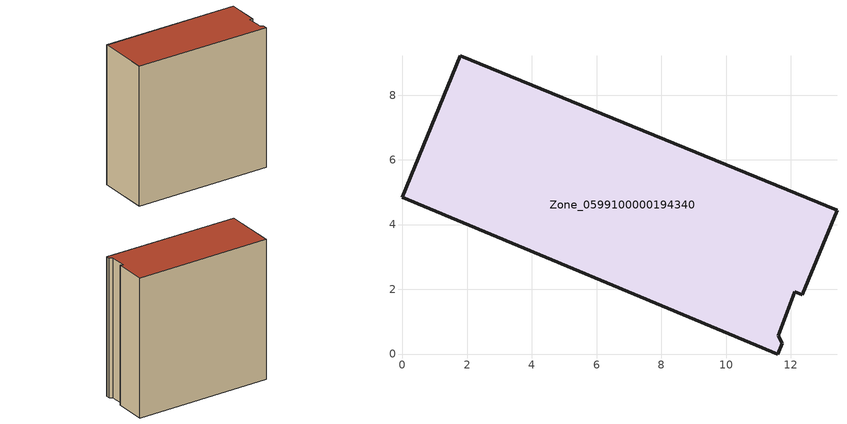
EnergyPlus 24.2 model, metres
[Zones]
Zone_0599100000194340
 floor ground (C_G): 0,4.84 1.79,9.21 13.43,4.45 12.35,1.83 12.13,1.93 11.6,0.57 11.74,0.33 11.6,0 z0
 wall outside (C_F): 1.79,9.21 0,4.84 11.6,0 11.74,0.33 11.6,0.57 12.13,1.93 12.35,1.83 13.43,4.45 1.79,9.21 z0:12.88
 roof outside (C_R): 12.13,1.93 12.35,1.83 13.43,4.45 1.79,9.21 0,4.84 11.6,0 11.74,0.33 11.6,0.57 z12.88
[BUILDING]
Pand.0599100000194340: North Axis=0; Terrain=City; Loads Convergence Tolerance Value=0.04; Temperature Convergence Tolerance Value=0.4; Solar Distribution=FullExterior; Maximum Number of Warmup Days=25; Minimum Number of Warmup Days=1
[Site:Location]
Rotterdam.The.Hague.AP_ZH_NLD Design_Conditions: Latitude=51.96; Longitude=4.45; Time Zone=1; Elevation=-4.5
[SITE:GROUNDTEMPERATURE:BUILDINGSURFACE]
18, 18, 18, 18, 18, 18, 18, 18, 18, 18, 18, 18
[MATERIAL] Thermal Absorptance=0.9; Solar Absorptance=0.7; Visible Absorptance=0.7
Name | Roughness | Thickness | Conductivity | Density | Specific Heat
G.TI.1946 | MediumSmooth | 0.15 | 1 | 540 | 1210
F.TI.1946 | Rough | 0.3 | 0.857143 | 1920 | 840
R.TI.1946 | MediumRough | 0.2 | 0.1 | 1500 | 1000
[CONSTRUCTION]
C_G: G.TI.1946
C_F: F.TI.1946
C_R: R.TI.1946
[ZONE]
Zone_0599100000194340: Type=1; Multiplier=1; Ceiling Height=Autocalculate; Volume=Autocalculate; Floor Area=autocalculate; Part of Total Floor Area=Yes
[ZONEINFILTRATION:DESIGNFLOWRATE]
Infil_Zone_0599100000194340: Zone or ZoneList or Space or SpaceList=Zone_0599100000194340; Schedule=AlwaysOn; Design Flow Rate Calculation Method=Flow/Area; Flow Rate per Floor Area=0.003; Constant Term Coefficient=1; Temperature Term Coefficient=0; Velocity Term Coefficient=0; Velocity Squared Term Coefficient=0
[HVACTEMPLATE:ZONE:IDEALLOADSAIRSYSTEM]
Zone_0599100000194340: Maximum Heating Supply Air Temperature=50; Minimum Cooling Supply Air Temperature=13; Maximum Heating Supply Air Humidity Ratio=0.0156; Minimum Cooling Supply Air Humidity Ratio=0.0077; Heating Limit=NoLimit; Cooling Limit=NoLimit; Dehumidification Control Type=ConstantSensibleHeatRatio; Cooling Sensible Heat Ratio=0.7; Dehumidification Setpoint=60; Humidification Control Type=None; Humidification Setpoint=30; Outdoor Air Method=None; Outdoor Air Flow Rate per Person=0.00944; Outdoor Air Flow Rate per Zone Floor Area=0; Outdoor Air Flow Rate per Zone=0; Demand Controlled Ventilation Type=None; Outdoor Air Economizer Type=NoEconomizer; Heat Recovery Type=None; Sensible Heat Recovery Effectiveness=0.7; Latent Heat Recovery Effectiveness=0.65
[ZONECONTROL:THERMOSTAT]
ThermostatControl_Zone_0599100000194340: Zone or ZoneList=Zone_0599100000194340; Control Type Schedule=DualSetpointControlType; Control 1=Thermostat_Zone_0599100000194340; Temperature Difference Between Cutout And Setpoint=0
[THERMOSTATSETPOINT:DUALSETPOINT]
Thermostat_Zone_0599100000194340: Heating Setpoint Temperature Schedule=HeatingSetpoint_Zone_0599100000194340; Cooling Setpoint Temperature Schedule=CoolingSetpoint_Zone_0599100000194340
[SCHEDULE:COMPACT]
HeatingSetpoint_Zone_0599100000194340: Through: 12/31, For: AllDays, Until: 24:00, 21
CoolingSetpoint_Zone_0599100000194340: Through: 12/31, For: AllDays, Until: 24:00, 24
DualSetpointControlType: Through: 12/31, For: AllDays, Until: 24:00, 4
AlwaysOn: Through: 12/31, For: AllDays, Until: 24:00, 1
